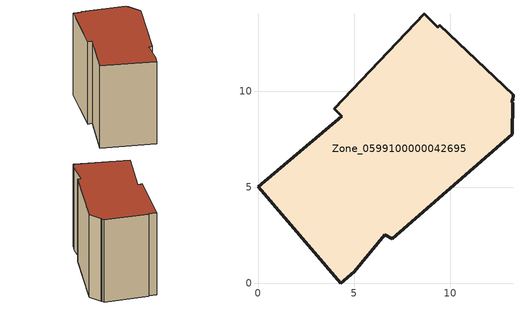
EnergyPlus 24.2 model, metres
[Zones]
Zone_0599100000042695
 floor ground (C_G): 13.28,9.82 13.28,9.49 13.2,9.48 13.27,9.4 13.24,7.76 6.98,2.32 6.61,2.52 5,0.59 4.32,0 0,5.02 4.35,8.71 3.96,9.08 8.67,14.03 9.36,13.34 9.47,13.43 z0
 wall outside (C_F): 13.28,9.82 9.47,13.43 9.36,13.34 8.67,14.03 3.96,9.08 4.35,8.71 0,5.02 4.32,0 5,0.59 6.61,2.52 6.98,2.32 13.24,7.76 13.27,9.4 13.2,9.48 13.28,9.49 13.28,9.82 z0:10.77
 roof outside (C_R): 13.28,9.49 13.28,9.82 9.47,13.43 9.36,13.34 8.67,14.03 3.96,9.08 4.35,8.71 0,5.02 4.32,0 5,0.59 6.61,2.52 6.98,2.32 13.24,7.76 13.27,9.4 13.2,9.48 z10.77
[BUILDING]
Pand.0599100000042695: North Axis=0; Terrain=City; Loads Convergence Tolerance Value=0.04; Temperature Convergence Tolerance Value=0.4; Solar Distribution=FullExterior; Maximum Number of Warmup Days=25; Minimum Number of Warmup Days=1
[Site:Location]
Rotterdam.The.Hague.AP_ZH_NLD Design_Conditions: Latitude=51.96; Longitude=4.45; Time Zone=1; Elevation=-4.5
[SITE:GROUNDTEMPERATURE:BUILDINGSURFACE]
18, 18, 18, 18, 18, 18, 18, 18, 18, 18, 18, 18
[MATERIAL] Thermal Absorptance=0.9; Solar Absorptance=0.7; Visible Absorptance=0.7
Name | Roughness | Thickness | Conductivity | Density | Specific Heat
G.TC.1946 | MediumSmooth | 0.15 | 1 | 540 | 1210
F.TC.1946 | Rough | 0.3 | 0.857143 | 1920 | 840
R.TC.1946 | MediumRough | 0.2 | 0.909091 | 1500 | 1000
[CONSTRUCTION]
C_G: G.TC.1946
C_F: F.TC.1946
C_R: R.TC.1946
[ZONE]
Zone_0599100000042695: Type=1; Multiplier=1; Ceiling Height=Autocalculate; Volume=Autocalculate; Floor Area=autocalculate; Part of Total Floor Area=Yes
[ZONEINFILTRATION:DESIGNFLOWRATE]
Infil_Zone_0599100000042695: Zone or ZoneList or Space or SpaceList=Zone_0599100000042695; Schedule=AlwaysOn; Design Flow Rate Calculation Method=Flow/Area; Flow Rate per Floor Area=0.003; Constant Term Coefficient=1; Temperature Term Coefficient=0; Velocity Term Coefficient=0; Velocity Squared Term Coefficient=0
[HVACTEMPLATE:ZONE:IDEALLOADSAIRSYSTEM]
Zone_0599100000042695: Maximum Heating Supply Air Temperature=50; Minimum Cooling Supply Air Temperature=13; Maximum Heating Supply Air Humidity Ratio=0.0156; Minimum Cooling Supply Air Humidity Ratio=0.0077; Heating Limit=NoLimit; Cooling Limit=NoLimit; Dehumidification Control Type=ConstantSensibleHeatRatio; Cooling Sensible Heat Ratio=0.7; Dehumidification Setpoint=60; Humidification Control Type=None; Humidification Setpoint=30; Outdoor Air Method=None; Outdoor Air Flow Rate per Person=0.00944; Outdoor Air Flow Rate per Zone Floor Area=0; Outdoor Air Flow Rate per Zone=0; Demand Controlled Ventilation Type=None; Outdoor Air Economizer Type=NoEconomizer; Heat Recovery Type=None; Sensible Heat Recovery Effectiveness=0.7; Latent Heat Recovery Effectiveness=0.65
[ZONECONTROL:THERMOSTAT]
ThermostatControl_Zone_0599100000042695: Zone or ZoneList=Zone_0599100000042695; Control Type Schedule=DualSetpointControlType; Control 1=Thermostat_Zone_0599100000042695; Temperature Difference Between Cutout And Setpoint=0
[THERMOSTATSETPOINT:DUALSETPOINT]
Thermostat_Zone_0599100000042695: Heating Setpoint Temperature Schedule=HeatingSetpoint_Zone_0599100000042695; Cooling Setpoint Temperature Schedule=CoolingSetpoint_Zone_0599100000042695
[SCHEDULE:COMPACT]
HeatingSetpoint_Zone_0599100000042695: Through: 12/31, For: AllDays, Until: 24:00, 21
CoolingSetpoint_Zone_0599100000042695: Through: 12/31, For: AllDays, Until: 24:00, 24
DualSetpointControlType: Through: 12/31, For: AllDays, Until: 24:00, 4
AlwaysOn: Through: 12/31, For: AllDays, Until: 24:00, 1
